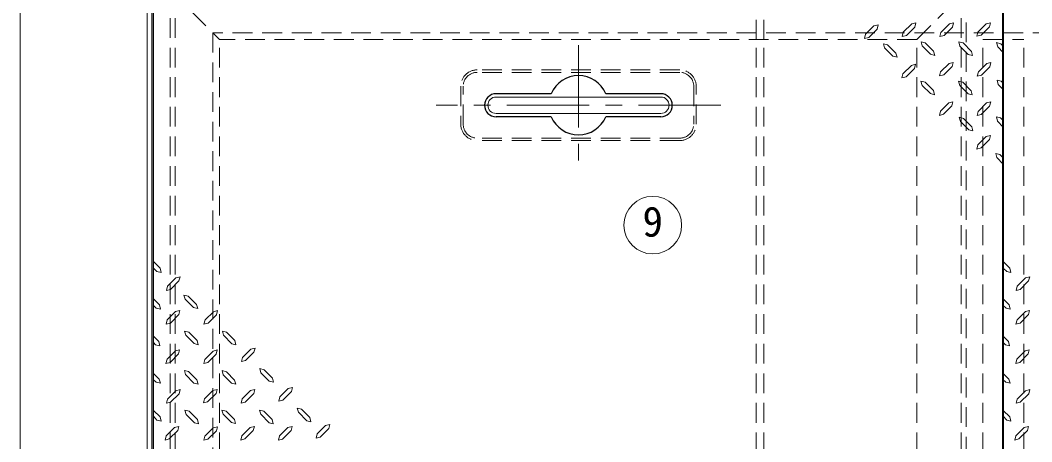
# Model space of a CAD drawing. Units: millimetres at full size, sheet at 1:10; details may follow other scales. Extents: x -2094 to 1956, y -1414 to 1396.
# Drawn here: x -1656 to -1041, y 817 to 1073 of the extents above; entities that cross this region are included whole.
import ezdxf
from ezdxf.enums import TextEntityAlignment as Align

# ---------------------------------------------------------------- set-up
doc = ezdxf.new("R2010")
doc.units = ezdxf.units.MM
doc.header["$LTSCALE"] = 10
doc.linetypes.add('CHAIN1', pattern=[8, 5, -1, 1, -1])
doc.linetypes.add('DASHED1', pattern=[1.8, 1.2, -0.6])
doc.layers.add('0-0_ﾚｲﾔ1', color=4, linetype='Continuous', lineweight=9)
doc.styles.add('ＭＳ ゴシック', font='')
doc.styles.get('ＭＳ ゴシック').set_extended_font_data('MS Gothic')

msp = doc.modelspace()

# ---------------------------------------------------------------- linework, layer by layer
at = {"layer": '0-0_ﾚｲﾔ1'}
for p, q in [((-1655.69, 1152.33), (-1655.69, 810.33)), ((-1117.55, 1063.81), (-1112.49, 1068.87)), ((-1072.23, 1063.89), (-1067.17, 1068.95)), ((-1142.38, 1064.45), (-1143.03, 1061.96)), ((-1140.45, 1062.6), (-1135.39, 1067.66)), ((-1119.48, 1065.66), (-1120.12, 1063.16)), ((-1117.55, 1063.81), (-1120.12, 1063.16)), ((-1096.58, 1065.58), (-1097.22, 1063.08)), ((-1094.65, 1063.73), (-1097.22, 1063.08)), ((-1094.65, 1063.73), (-1089.59, 1068.79)), ((-1074.16, 1065.74), (-1074.8, 1063.25)), ((-1072.23, 1063.89), (-1074.8, 1063.25)), ((-1140.45, 1062.6), (-1143.03, 1061.96)), ((-1130.81, 1056.17), (-1131.45, 1058.75)), ((-1128.96, 1058.1), (-1131.45, 1058.75)), ((-1128.96, 1058.1), (-1123.9, 1052.96)), ((-1107.91, 1057.38), (-1108.55, 1059.95)), ((-1106.06, 1059.31), (-1108.55, 1059.95)), ((-1107.91, 1057.38), (-1102.85, 1052.32)), ((-1106.06, 1059.31), (-1101, 1054.16)), ((-1085.01, 1057.3), (-1085.65, 1059.87)), ((-1083.16, 1059.23), (-1085.65, 1059.87)), ((-1085.01, 1057.3), (-1079.95, 1052.24)), ((-1083.16, 1059.23), (-1078.1, 1054.08)), ((-1060.26, 1058.75), (-1062.83, 1059.39)), ((-1062.11, 1056.82), (-1062.83, 1059.39)), ((-1062.11, 1056.82), (-1058.69, 1053.4)), ((-1060.26, 1058.75), (-1058.69, 1057.18)), ((-1130.81, 1056.17), (-1125.75, 1051.11)), ((-1123.18, 1050.47), (-1125.75, 1051.11)), ((-1123.9, 1052.96), (-1123.18, 1050.47)), ((-1100.28, 1051.67), (-1102.85, 1052.32)), ((-1101, 1054.16), (-1100.28, 1051.67)), ((-1077.37, 1051.59), (-1079.95, 1052.24)), ((-1078.1, 1054.08), (-1077.37, 1051.59)), ((-1094.81, 1039.78), (-1089.75, 1044.84)), ((-1071.91, 1039.7), (-1066.85, 1044.76)), ((-1119.64, 1040.42), (-1120.28, 1037.93)), ((-1117.71, 1038.58), (-1120.28, 1037.93)), ((-1117.71, 1038.58), (-1112.65, 1043.64)), ((-1096.74, 1041.63), (-1097.38, 1039.14)), ((-1094.81, 1039.78), (-1097.38, 1039.14)), ((-1073.84, 1041.55), (-1074.48, 1039.06)), ((-1071.91, 1039.7), (-1074.48, 1039.06)), ((-1108.07, 1033.43), (-1108.71, 1036)), ((-1106.22, 1035.36), (-1108.71, 1036)), ((-1108.07, 1033.43), (-1103.01, 1028.37)), ((-1106.22, 1035.36), (-1101.16, 1030.22)), ((-1085.17, 1033.35), (-1085.81, 1035.92)), ((-1083.32, 1035.28), (-1085.81, 1035.92)), ((-1085.17, 1033.35), (-1080.11, 1028.29)), ((-1083.32, 1035.28), (-1078.26, 1030.14)), ((-1059.94, 1035.92), (-1062.51, 1036.57)), ((-1061.87, 1034), (-1062.51, 1036.57)), ((-1061.87, 1034), (-1058.69, 1030.82)), ((-1059.94, 1035.92), (-1058.69, 1034.68)), ((-1100.44, 1027.73), (-1103.01, 1028.37)), ((-1101.16, 1030.22), (-1100.44, 1027.73)), ((-1077.53, 1027.65), (-1080.11, 1028.29)), ((-1078.26, 1030.14), (-1077.53, 1027.65)), ((-1094.97, 1015.83), (-1089.91, 1020.9)), ((-1072.07, 1015.75), (-1067.01, 1020.82)), ((-1096.9, 1017.68), (-1097.54, 1015.19)), ((-1094.97, 1015.83), (-1097.54, 1015.19)), ((-1082.92, 1013.34), (-1085.49, 1013.99)), ((-1084.77, 1011.41), (-1085.49, 1013.99)), ((-1074, 1017.6), (-1074.64, 1015.11)), ((-1072.07, 1015.75), (-1074.64, 1015.11)), ((-1060.34, 1013.66), (-1062.91, 1014.31)), ((-1062.19, 1011.74), (-1062.91, 1014.31)), ((-1060.34, 1013.66), (-1058.69, 1012.02)), ((-1084.77, 1011.41), (-1079.7, 1006.43)), ((-1082.92, 1013.34), (-1077.86, 1008.28)), ((-1077.86, 1008.28), (-1077.13, 1005.71)), ((-1062.19, 1011.74), (-1058.69, 1008.1)), ((-1077.13, 1005.71), (-1079.7, 1006.43)), ((-1074.08, 997.19), (-1069.02, 1002.25)), ((-1074.08, 997.19), (-1074.72, 994.62)), ((-1072.15, 995.34), (-1074.72, 994.62)), ((-1072.15, 995.34), (-1067.17, 1000.41)), ((-1060.74, 991.41), (-1063.31, 992.05)), ((-1062.59, 989.48), (-1063.31, 992.05)), ((-1062.59, 989.48), (-1058.69, 985.42)), ((-1060.74, 991.41), (-1058.69, 989.36)), ((-1570.79, 922.19), (-1574.69, 926.24)), ((-1572.64, 920.26), (-1574.69, 922.31)), ((-1570.79, 922.19), (-1570.07, 919.62)), ((-1054.79, 922.19), (-1058.69, 926.24)), ((-1056.64, 920.26), (-1058.69, 922.31)), ((-1054.79, 922.19), (-1054.07, 919.62)), ((-1572.64, 920.26), (-1570.07, 919.62)), ((-1561.23, 916.33), (-1566.21, 911.26)), ((-1561.23, 916.33), (-1558.66, 917.05)), ((-1559.3, 914.48), (-1558.66, 917.05)), ((-1056.64, 920.26), (-1054.07, 919.62)), ((-1045.23, 916.33), (-1050.21, 911.26)), ((-1045.23, 916.33), (-1042.66, 917.05)), ((-1043.3, 914.48), (-1042.66, 917.05)), ((-1559.3, 914.48), (-1564.37, 909.41)), ((-1043.3, 914.48), (-1048.37, 909.41)), ((-1571.2, 899.93), (-1574.69, 903.57)), ((-1556.25, 905.96), (-1553.68, 905.24)), ((-1555.53, 903.39), (-1556.25, 905.96)), ((-1550.46, 898.33), (-1555.53, 903.39)), ((-1548.62, 900.25), (-1553.68, 905.24)), ((-1055.2, 899.93), (-1058.69, 903.57)), ((-1573.04, 898), (-1574.69, 899.65)), ((-1573.04, 898), (-1570.47, 897.36)), ((-1571.2, 899.93), (-1570.47, 897.36)), ((-1550.46, 898.33), (-1547.89, 897.68)), ((-1548.62, 900.25), (-1547.89, 897.68)), ((-1057.04, 898), (-1058.69, 899.65)), ((-1057.04, 898), (-1054.47, 897.36)), ((-1055.2, 899.93), (-1054.47, 897.36)), ((-1561.31, 895.91), (-1566.37, 890.85)), ((-1561.31, 895.91), (-1558.74, 896.56)), ((-1559.38, 894.07), (-1558.74, 896.56)), ((-1538.41, 895.83), (-1543.47, 890.77)), ((-1538.41, 895.83), (-1535.84, 896.48)), ((-1536.48, 893.99), (-1535.84, 896.48)), ((-1045.31, 895.91), (-1050.37, 890.85)), ((-1045.31, 895.91), (-1042.74, 896.56)), ((-1043.38, 894.07), (-1042.74, 896.56)), ((-1571.52, 877.67), (-1574.69, 880.85)), ((-1555.85, 884.02), (-1553.28, 883.38)), ((-1555.12, 881.53), (-1555.85, 884.02)), ((-1550.06, 876.39), (-1555.12, 881.53)), ((-1548.21, 878.32), (-1553.28, 883.38)), ((-1532.95, 883.94), (-1530.37, 883.3)), ((-1532.22, 881.45), (-1532.95, 883.94)), ((-1527.16, 876.31), (-1532.22, 881.45)), ((-1525.31, 878.24), (-1530.37, 883.3)), ((-1055.52, 877.67), (-1058.69, 880.85)), ((-1573.45, 875.75), (-1574.69, 876.99)), ((-1573.45, 875.75), (-1570.87, 875.1)), ((-1571.52, 877.67), (-1570.87, 875.1)), ((-1561.47, 871.97), (-1558.9, 872.61)), ((-1559.54, 870.12), (-1558.9, 872.61)), ((-1550.06, 876.39), (-1547.57, 875.75)), ((-1548.21, 878.32), (-1547.57, 875.75)), ((-1538.57, 871.89), (-1536, 872.53)), ((-1536.64, 870.04), (-1536, 872.53)), ((-1527.16, 876.31), (-1524.67, 875.66)), ((-1525.31, 878.24), (-1524.67, 875.66)), ((-1515.67, 873.09), (-1520.73, 868.03)), ((-1515.67, 873.09), (-1513.1, 873.74)), ((-1513.74, 871.25), (-1513.1, 873.74)), ((-1057.45, 875.75), (-1058.69, 876.99)), ((-1057.45, 875.75), (-1054.87, 875.1)), ((-1055.52, 877.67), (-1054.87, 875.1)), ((-1045.47, 871.97), (-1042.9, 872.61)), ((-1043.54, 870.12), (-1042.9, 872.61)), ((-1561.47, 871.97), (-1566.53, 866.91)), ((-1538.57, 871.89), (-1543.63, 866.83)), ((-1045.47, 871.97), (-1050.53, 866.91)), ((-1556.01, 860.08), (-1553.44, 859.43)), ((-1555.28, 857.58), (-1556.01, 860.08)), ((-1533.11, 860), (-1530.53, 859.35)), ((-1532.38, 857.5), (-1533.11, 860)), ((-1510.2, 861.2), (-1507.63, 860.56)), ((-1509.48, 858.71), (-1510.2, 861.2)), ((-1502.57, 855.5), (-1507.63, 860.56)), ((-1571.28, 854.85), (-1574.69, 858.27)), ((-1573.12, 852.92), (-1574.69, 854.49)), ((-1571.28, 854.85), (-1570.55, 852.28)), ((-1550.22, 852.44), (-1555.28, 857.58)), ((-1548.37, 854.37), (-1553.44, 859.43)), ((-1548.37, 854.37), (-1547.73, 851.8)), ((-1527.32, 852.36), (-1532.38, 857.5)), ((-1525.47, 854.29), (-1530.53, 859.35)), ((-1525.47, 854.29), (-1524.83, 851.72)), ((-1504.42, 853.57), (-1509.48, 858.71)), ((-1502.57, 855.5), (-1501.93, 852.92)), ((-1055.28, 854.85), (-1058.69, 858.27)), ((-1057.12, 852.92), (-1058.69, 854.49)), ((-1055.28, 854.85), (-1054.55, 852.28)), ((-1573.12, 852.92), (-1570.55, 852.28)), ((-1561.15, 847.78), (-1566.21, 842.72)), ((-1561.15, 847.78), (-1558.58, 848.42)), ((-1559.22, 845.93), (-1558.58, 848.42)), ((-1550.22, 852.44), (-1547.73, 851.8)), ((-1538.73, 847.94), (-1543.79, 842.88)), ((-1538.73, 847.94), (-1536.16, 848.58)), ((-1536.8, 846.09), (-1536.16, 848.58)), ((-1527.32, 852.36), (-1524.83, 851.72)), ((-1515.83, 847.86), (-1520.89, 842.8)), ((-1515.83, 847.86), (-1513.26, 848.5)), ((-1513.9, 846.01), (-1513.26, 848.5)), ((-1504.42, 853.57), (-1501.93, 852.92)), ((-1492.93, 849.07), (-1497.99, 844)), ((-1492.93, 849.07), (-1490.36, 849.71)), ((-1491, 847.22), (-1490.36, 849.71)), ((-1057.12, 852.92), (-1054.55, 852.28)), ((-1045.15, 847.78), (-1050.21, 842.72)), ((-1045.15, 847.78), (-1042.58, 848.42)), ((-1043.22, 845.93), (-1042.58, 848.42)), ((-1570.79, 831.87), (-1574.69, 835.77)), ((-1555.69, 835.89), (-1553.12, 835.25)), ((-1554.96, 833.4), (-1555.69, 835.89)), ((-1533.27, 836.05), (-1530.7, 835.41)), ((-1532.54, 833.56), (-1533.27, 836.05)), ((-1510.37, 835.97), (-1507.79, 835.33)), ((-1509.64, 833.48), (-1510.37, 835.97)), ((-1487.46, 837.17), (-1484.89, 836.53)), ((-1486.74, 834.68), (-1487.46, 837.17)), ((-1479.83, 831.47), (-1484.89, 836.53)), ((-1054.79, 831.87), (-1058.69, 835.77)), ((-1572.64, 829.94), (-1574.69, 832.28)), ((-1572.64, 829.94), (-1570.07, 829.3)), ((-1570.79, 831.87), (-1570.07, 829.3)), ((-1549.9, 828.25), (-1554.96, 833.4)), ((-1548.05, 830.18), (-1553.12, 835.25)), ((-1548.05, 830.18), (-1547.41, 827.61)), ((-1527.48, 828.41), (-1532.54, 833.56)), ((-1525.63, 830.34), (-1530.7, 835.41)), ((-1525.63, 830.34), (-1524.99, 827.77)), ((-1504.58, 828.33), (-1509.64, 833.48)), ((-1502.73, 830.26), (-1507.79, 835.33)), ((-1502.73, 830.26), (-1502.09, 827.69)), ((-1481.68, 829.54), (-1486.74, 834.68)), ((-1481.68, 829.54), (-1479.19, 828.9)), ((-1479.83, 831.47), (-1479.19, 828.9)), ((-1056.64, 829.94), (-1058.69, 832.28)), ((-1056.64, 829.94), (-1054.07, 829.3)), ((-1054.79, 831.87), (-1054.07, 829.3)), ((-1561.95, 825.44), (-1567.02, 820.38)), ((-1561.95, 825.44), (-1559.38, 826.08)), ((-1560.03, 823.59), (-1559.38, 826.08)), ((-1549.9, 828.25), (-1547.41, 827.61)), ((-1538.49, 825.28), (-1543.55, 820.22)), ((-1538.49, 825.28), (-1535.92, 825.92)), ((-1536.56, 823.43), (-1535.92, 825.92)), ((-1527.48, 828.41), (-1524.99, 827.77)), ((-1516.07, 825.44), (-1521.13, 820.38)), ((-1516.07, 825.44), (-1513.5, 826.08)), ((-1514.14, 823.59), (-1513.5, 826.08)), ((-1504.58, 828.33), (-1502.09, 827.69)), ((-1493.17, 825.36), (-1498.23, 820.3)), ((-1493.17, 825.36), (-1490.6, 826)), ((-1491.24, 823.51), (-1490.6, 826)), ((-1470.27, 826.57), (-1475.33, 821.5)), ((-1470.27, 826.57), (-1467.7, 827.21)), ((-1468.34, 824.72), (-1467.7, 827.21)), ((-1045.95, 825.44), (-1051.02, 820.38)), ((-1045.95, 825.44), (-1043.38, 826.08)), ((-1044.03, 823.59), (-1043.38, 826.08))]:
    msp.add_line(p, q, dxfattribs=at)
at = {"layer": '0-0_ﾚｲﾔ1', "color": 7, "lineweight": 18}
for p, q in [((-1578.69, 1105.33), (-1578.69, 810.33)), ((-1575.69, 1102.33), (-1575.69, 810.33)), ((-1266.69, 1026.33), (-1366.69, 1026.33)), ((-1266.69, 1016.33), (-1366.69, 1016.33))]:
    msp.add_line(p, q, dxfattribs=at)
at = {"layer": '0-0_ﾚｲﾔ1', "color": 5, "lineweight": 25}
for p, q in [((-1574.69, 810.33), (-1574.69, 1101.33)), ((-1333.27, 1028.33), (-1366.69, 1028.33)), ((-1266.69, 1028.33), (-1300.11, 1028.33)), ((-1333.27, 1014.33), (-1366.69, 1014.33)), ((-1266.69, 1014.33), (-1300.11, 1014.33))]:
    msp.add_line(p, q, dxfattribs=at)
at = {"layer": '0-0_ﾚｲﾔ1', "color": 1, "lineweight": 40}
msp.add_line((-1058.69, 810.33), (-1058.69, 1101.33), dxfattribs=at)
at = {"layer": '0-0_ﾚｲﾔ1', "color": 7, "linetype": 'DASHED1', "lineweight": 18}
for p, q in [((-1564.69, 810.33), (-1564.69, 1089.73)), ((-1564.22, 1090.87), (-1534.69, 1061.33)), ((-1111.19, 1061.33), (-1081.66, 1090.87)), ((-1081.19, 1089.73), (-1081.19, 810.33)), ((-1111.19, 1061.33), (-1534.69, 1061.33)), ((-1534.69, 810.33), (-1534.69, 1061.33)), ((-1208.69, 810.33), (-1208.69, 1061.33)), ((-1204.19, 810.33), (-1204.19, 1061.33)), ((-1111.19, 810.33), (-1111.19, 1061.33)), ((-1071.19, 1061.33), (-1046.19, 1061.33)), ((-1071.19, 810.33), (-1071.19, 1061.33)), ((-1046.19, 810.33), (-1046.19, 1061.33)), ((-1255.19, 1042.83), (-1378.19, 1042.83)), ((-1255.19, 1041.33), (-1378.19, 1041.33)), ((-1388.19, 1032.83), (-1388.19, 1009.83)), ((-1386.69, 1009.83), (-1386.69, 1032.83)), ((-1246.69, 1032.83), (-1246.69, 1009.83)), ((-1245.19, 1009.83), (-1245.19, 1032.83)), ((-1255.19, 1001.33), (-1378.19, 1001.33)), ((-1255.19, 999.83), (-1378.19, 999.83))]:
    msp.add_line(p, q, dxfattribs=at)
at = {"layer": '0-0_ﾚｲﾔ1', "linetype": 'DASHED1'}
for p, q in [((-1561.69, 810.33), (-1561.69, 1088.33)), ((-1208.69, 1061.33), (-1208.69, 1088.33)), ((-1204.19, 1061.33), (-1204.19, 1088.33)), ((-1084.19, 810.33), (-1084.19, 1088.33)), ((-578.69, 1065.33), (-1538.69, 1065.33)), ((-1538.69, 1065.33), (-1538.69, 810.33))]:
    msp.add_line(p, q, dxfattribs=at)
at = {"layer": '0-0_ﾚｲﾔ1', "linetype": 'CHAIN1'}
for p, q in [((-1316.69, 1057.83), (-1316.69, 984.83)), ((-1230.19, 1021.33), (-1403.19, 1021.33))]:
    msp.add_line(p, q, dxfattribs=at)
at = {"layer": '0-0_ﾚｲﾔ1'}
for points in [[(-1142.38, 1064.45), (-1137.24, 1069.59), (-1134.75, 1070.24), (-1135.39, 1067.66)], [(-1119.48, 1065.66), (-1114.34, 1070.8), (-1111.85, 1071.44), (-1112.49, 1068.87)], [(-1096.58, 1065.58), (-1091.44, 1070.72), (-1088.95, 1071.36), (-1089.59, 1068.79)], [(-1074.16, 1065.74), (-1069.02, 1070.88), (-1066.53, 1071.52), (-1067.17, 1068.95)], [(-1119.64, 1040.42), (-1114.5, 1045.57), (-1112.01, 1046.21), (-1112.65, 1043.64)], [(-1096.74, 1041.63), (-1091.6, 1046.77), (-1089.11, 1047.41), (-1089.75, 1044.84)], [(-1073.84, 1041.55), (-1068.7, 1046.69), (-1066.2, 1047.33), (-1066.85, 1044.76)], [(-1096.9, 1017.68), (-1091.76, 1022.83), (-1089.27, 1023.47), (-1089.91, 1020.9)], [(-1074, 1017.6), (-1068.86, 1022.75), (-1066.37, 1023.39), (-1067.01, 1020.82)], [(-1069.02, 1002.25), (-1066.45, 1002.98), (-1067.17, 1000.41)], [(-1564.37, 909.41), (-1566.94, 908.69), (-1566.21, 911.26)], [(-1048.37, 909.41), (-1050.94, 908.69), (-1050.21, 911.26)], [(-1559.38, 894.07), (-1564.53, 888.92), (-1567.02, 888.28), (-1566.37, 890.85)], [(-1536.48, 893.99), (-1541.62, 888.84), (-1544.12, 888.2), (-1543.47, 890.77)], [(-1043.38, 894.07), (-1048.53, 888.92), (-1051.02, 888.28), (-1050.37, 890.85)], [(-1559.54, 870.12), (-1564.69, 864.98), (-1567.18, 864.33), (-1566.53, 866.91)], [(-1536.64, 870.04), (-1541.78, 864.9), (-1544.28, 864.25), (-1543.63, 866.83)], [(-1513.74, 871.25), (-1518.88, 866.1), (-1521.37, 865.46), (-1520.73, 868.03)], [(-1043.54, 870.12), (-1048.69, 864.98), (-1051.18, 864.33), (-1050.53, 866.91)], [(-1559.22, 845.93), (-1564.37, 840.79), (-1566.86, 840.15), (-1566.21, 842.72)], [(-1536.8, 846.09), (-1541.95, 840.95), (-1544.44, 840.31), (-1543.79, 842.88)], [(-1513.9, 846.01), (-1519.04, 840.87), (-1521.53, 840.23), (-1520.89, 842.8)], [(-1491, 847.22), (-1496.14, 842.08), (-1498.63, 841.43), (-1497.99, 844)], [(-1043.22, 845.93), (-1048.37, 840.79), (-1050.86, 840.15), (-1050.21, 842.72)], [(-1560.03, 823.59), (-1565.17, 818.45), (-1567.66, 817.81), (-1567.02, 820.38)], [(-1536.56, 823.43), (-1541.7, 818.29), (-1544.2, 817.65), (-1543.55, 820.22)], [(-1514.14, 823.59), (-1519.28, 818.45), (-1521.78, 817.81), (-1521.13, 820.38)], [(-1491.24, 823.51), (-1496.38, 818.37), (-1498.87, 817.73), (-1498.23, 820.3)], [(-1468.34, 824.72), (-1473.48, 819.58), (-1475.97, 818.93), (-1475.33, 821.5)], [(-1044.03, 823.59), (-1049.17, 818.45), (-1051.66, 817.81), (-1051.02, 820.38)]]:
    msp.add_lwpolyline(points, dxfattribs=at)
at = {"layer": '0-0_ﾚｲﾔ1', "color": 7, "lineweight": 18}
msp.add_circle((-1271.56, 948.44), 17.5, dxfattribs=at)
at = {"layer": '0-0_ﾚｲﾔ1', "color": 7, "linetype": 'DASHED1', "lineweight": 18}
for centre, radius, start, end in [((-1378.19, 1032.83), 10, 90, 180), ((-1378.19, 1032.83), 8.5, 90, 180), ((-1255.19, 1032.83), 10, 0, 90), ((-1255.19, 1032.83), 8.5, 0, 90), ((-1378.19, 1009.83), 10, 180, 270), ((-1378.19, 1009.83), 8.5, 180, 270), ((-1255.19, 1009.83), 10, 270, 0), ((-1255.19, 1009.83), 8.5, 270, 0)]:
    msp.add_arc(centre, radius, start, end, dxfattribs=at)
at = {"layer": '0-0_ﾚｲﾔ1', "color": 5, "lineweight": 25}
for centre, radius, start, end in [((-1316.69, 1021.33), 18, 22.88538, 157.11462), ((-1366.69, 1021.33), 7, 90, 270), ((-1266.69, 1021.33), 7, 270, 90), ((-1316.69, 1021.33), 18, 202.88538, 337.11462)]:
    msp.add_arc(centre, radius, start, end, dxfattribs=at)
at = {"layer": '0-0_ﾚｲﾔ1', "color": 7, "lineweight": 18}
for centre, start, end in [((-1366.69, 1021.33), 90, 270), ((-1266.69, 1021.33), 270, 90)]:
    msp.add_arc(centre, 5, start, end, dxfattribs=at)

# ---------------------------------------------------------------- texts
at = {"layer": '0-0_ﾚｲﾔ1', "color": 7, "style": 'ＭＳ ゴシック'}
msp.add_text('9', height=18.33, dxfattribs=at).set_placement((-1277.81, 935.94), align=Align.BOTTOM_LEFT)

doc.saveas('drawing.dxf')
